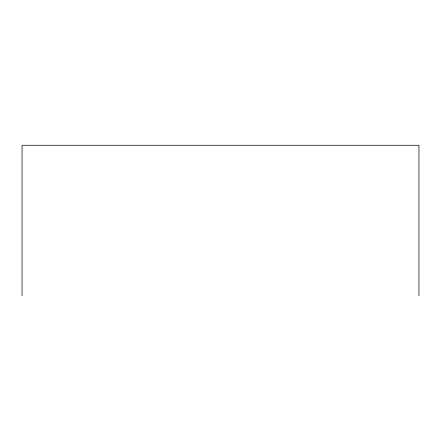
<?xml version="1.0" encoding="UTF-8"?>
<svg xmlns="http://www.w3.org/2000/svg" width="441" height="441" viewBox="0 0 441 441"><rect width="100%" height="100%" fill="white"/><g stroke="black" fill="none" stroke-linecap="round" stroke-linejoin="round"><path stroke-width="0.66" d="M418.95 295.724L418.95 145.276L22.05 145.276L22.05 295.724"/></g></svg>
